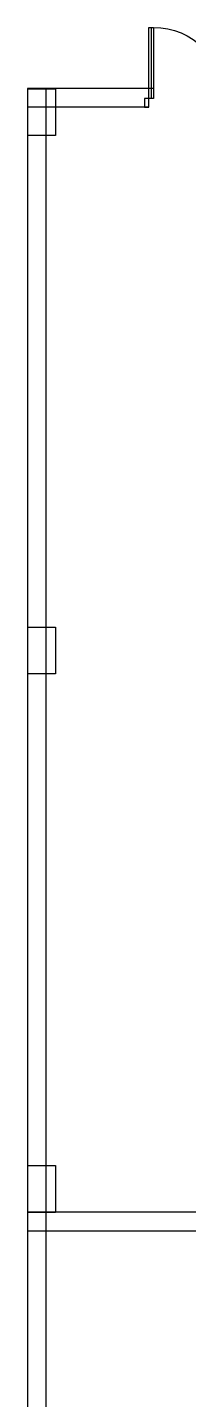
# Model space of a CAD drawing. Header units: millimetres. Extents: x -17017 to 2697, y 1903 to 18260.
# Drawn here: x -16996.823 to -16996.479, y 18227.883 to 18230.813 of the extents above; entities that cross this region are included whole.
import ezdxf

# ---------------------------------------------------------------- set-up
doc = ezdxf.new("R2010")
doc.units = ezdxf.units.MM
for name, color, linetype in [('1', 7, 'Continuous'), ('A-Door', 150, 'Continuous'), ('A-Glaz', 92, 'Continuous'), ('NT', 1, 'Continuous')]:
    doc.layers.add(name, color=color, linetype=linetype)

# ---------------------------------------------------------------- blocks, each defined once
blk = doc.blocks.new('A$C087A3AA9')
at = {"layer": 'A-Door'}
for points in [[(853, 95), (853, 853), (805, 853), (805, 95)], [(47, 95), (47, 0), (0, 0), (0, 95)], [(900, 95), (900, 0), (853, 0), (853, 95)]]:
    blk.add_lwpolyline(points, close=True, dxfattribs=at)
at = {"layer": 'A-Glaz'}
blk.add_line((829, 853), (829, 95), dxfattribs=at)
at = {"layer": 'NT'}
blk.add_arc((805, 95), 758, 90, 180, dxfattribs=at)

msp = doc.modelspace()

# ---------------------------------------------------------------- linework, layer by layer
at = {"layer": '1'}
for p, q in [((-16996.8233, 18230.6825), (-16996.8233, 18227.6088)), ((-16996.5541, 18230.6825), (-16996.8233, 18230.6825)), ((-16996.7833, 18227.5688), (-16996.7833, 18230.6825)), ((-16996.5636, 18230.6425), (-16996.8233, 18230.6425)), ((-16996.0233, 18228.2825), (-16996.8233, 18228.2825)), ((-16996.0233, 18228.2425), (-16996.8233, 18228.2425))]:
    msp.add_line(p, q, dxfattribs=at)
for points in [[(-16996.8233, 18230.6821), (-16996.7633, 18230.6821), (-16996.7633, 18230.5821), (-16996.8233, 18230.5821)], [(-16996.8233, 18229.5325), (-16996.7633, 18229.5325), (-16996.7633, 18229.4325), (-16996.8233, 18229.4325)], [(-16996.8233, 18228.3822), (-16996.7633, 18228.3822), (-16996.7633, 18228.2822), (-16996.8233, 18228.2822)]]:
    msp.add_lwpolyline(points, dxfattribs=at)

# ---------------------------------------------------------------- block references
at = {"layer": '1', "color": 0, "xscale": -0.0002, "yscale": 0.0002, "zscale": 0.0002}
msp.add_blockref('A$C087A3AA9', (-16996.393, 18230.6425), dxfattribs=at)

doc.saveas('drawing.dxf')
